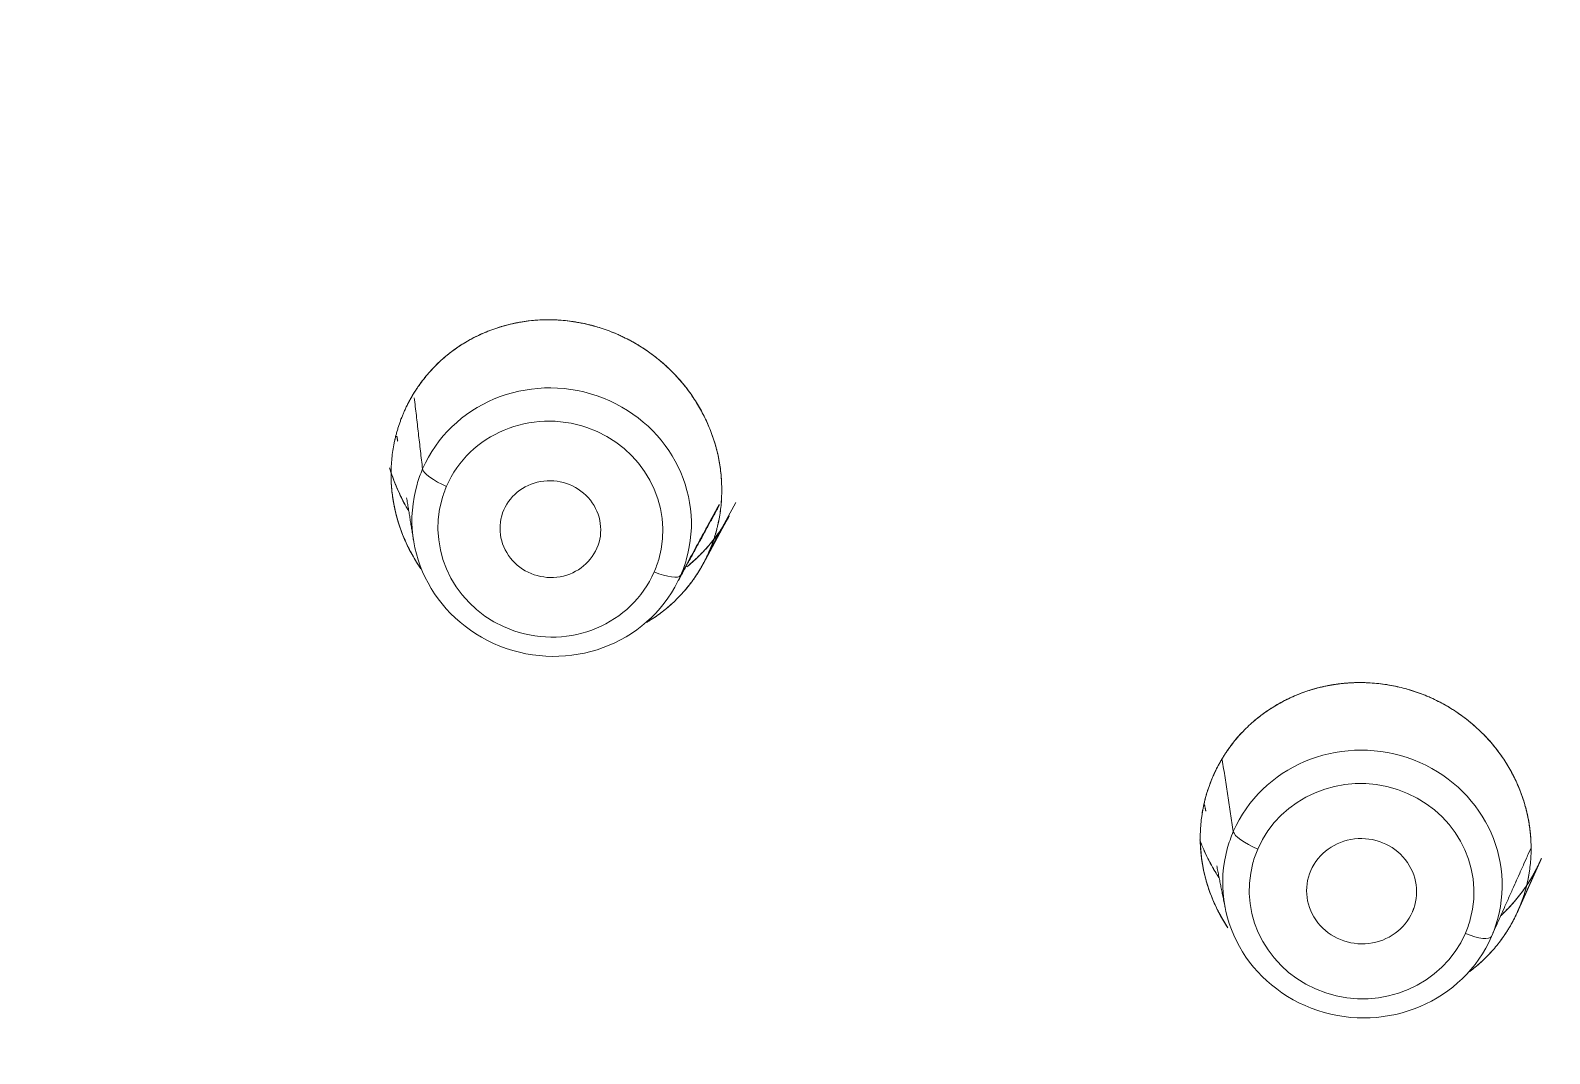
# Model space of a CAD drawing. Extents: x 6453 to 7582, y 0 to 827.
# Drawn here: x 6916.66 to 6933.23, y 502.9 to 514.06 of the extents above; entities that cross this region are included whole.
import ezdxf

# ---------------------------------------------------------------- set-up
doc = ezdxf.new("R2010")
doc.units = 0
doc.header["$LTSCALE"] = 30
doc.header["$MEASUREMENT"] = 0
doc.linetypes.add('HIDDEN2', pattern=[4.7625, 3.175, -1.5875])
doc.layers.add('1', color=7, linetype='CONTINUOUS')
doc.layers.add('2', color=1, linetype='HIDDEN2')

msp = doc.modelspace()

# ---------------------------------------------------------------- linework, layer by layer
at = {"layer": '1', "color": 7, "linetype": 'Continuous', "lineweight": 18}
for p, q in [((6924.353, 508.912), (6924.06, 508.373)), ((6924.06, 508.373), (6924.353, 508.912)), ((6924.06, 508.373), (6924.353, 508.912)), ((6924.353, 508.912), (6924.06, 508.373)), ((6923.996, 508.24), (6924.281, 508.764)), ((6923.996, 508.24), (6924.281, 508.764)), ((6923.992, 508.233), (6923.996, 508.24)), ((6932.877, 504.45), (6933.128, 505.01)), ((6932.879, 504.454), (6933.128, 505.01)), ((6932.886, 504.47), (6933.136, 505.028)), ((6932.886, 504.47), (6933.136, 505.028)), ((6933.136, 505.028), (6932.886, 504.47)), ((6933.136, 505.028), (6932.886, 504.47))]:
    msp.add_line(p, q, dxfattribs=at)
for centre, major_axis, ratio, start_param, end_param in [((6959.952, 496.519), (-59.628, 0), 0.953717, 3.141593, 6.283185), ((6959.952, 496.519), (-59.628, 0), 0.953717, 3.141593, 6.274276), ((6922.345, 508.697), (-1.503, 0.258), 0.958432, 3.034522, 6.053339), ((6922.345, 508.697), (1.503, -0.258), 0.958432, 2.911746, 3.034522), ((6922.331, 508.621), (-0.542, 0.093), 0.958432, 2.911746, 6.053339), ((6922.345, 508.697), (1.503, -0.258), 0.958432, 3.034522, 6.053339), ((6922.331, 508.621), (0.542, -0.093), 0.958432, 2.911746, 6.053339), ((6922.345, 508.697), (-1.503, 0.258), 0.958432, 2.911746, 3.034522), ((6931.185, 504.751), (-1.515, 0.17), 0.957152, 2.991057, 5.9971), ((6931.185, 504.751), (-1.515, 0.17), 0.957152, 5.9971, 6.132649), ((6931.176, 504.673), (-0.596, 0.067), 0.957152, 2.855507, 5.9971), ((6931.185, 504.751), (-1.515, 0.17), 0.957152, 6.132649, 9.138693), ((6931.176, 504.673), (-0.596, 0.067), 0.957152, 5.9971, 9.138693), ((6931.185, 504.751), (-1.515, 0.17), 0.957152, 2.855507, 2.991057)]:
    msp.add_ellipse(centre, major_axis=major_axis, ratio=ratio, start_param=start_param, end_param=end_param, dxfattribs=at)
at = {"layer": '1', "color": 7, "linetype": 'Continuous', "lineweight": 13}
for centre, major_axis, ratio, start_param, end_param in [((6922.331, 508.621), (1.209, -0.208), 0.958432, 6.176114, 9.194932), ((6921.214, 509.171), (0.275, -0.12), 0.277816, 3.301495, 4.780108), ((6922.331, 508.621), (1.209, -0.208), 0.958432, 2.911746, 3.034522), ((6922.331, 508.621), (1.209, -0.208), 0.958432, 3.034522, 6.053339), ((6922.331, 508.621), (1.209, -0.208), 0.958432, 6.053339, 6.176114), ((6923.477, 508.239), (0.275, -0.12), 0.277816, 4.780108, 6.258721), ((6931.176, 504.673), (-1.218, 0.136), 0.957152, 2.991057, 5.9971), ((6930.054, 505.219), (-0.275, 0.12), 0.277816, 0.173281, 1.655969), ((6931.176, 504.673), (-1.218, 0.136), 0.957152, 5.9971, 6.132649), ((6931.176, 504.673), (-1.218, 0.136), 0.957152, 6.132649, 9.138693), ((6931.176, 504.673), (-1.218, 0.136), 0.957152, 2.855507, 2.991057), ((6932.317, 504.299), (-0.275, 0.12), 0.277816, 1.655969, 3.138657)]:
    msp.add_ellipse(centre, major_axis=major_axis, ratio=ratio, start_param=start_param, end_param=end_param, dxfattribs=at)
at = {"layer": '1', "color": 7, "linetype": 'Continuous', "lineweight": 18}
for points, knots in [([(6962.419, 439.668), (6962.999, 439.691), (6964.676, 439.78), (6967.443, 440.04), (6970.703, 440.52), (6973.93, 441.172), (6977.115, 441.992), (6980.248, 442.979), (6983.318, 444.129), (6986.318, 445.439), (6989.237, 446.905), (6992.067, 448.523), (6994.799, 450.287), (6997.425, 452.192), (6999.937, 454.232), (7002.327, 456.402), (7004.588, 458.694), (7006.713, 461.101), (7008.695, 463.617), (7010.529, 466.233), (7012.208, 468.942), (7013.729, 471.735), (7015.085, 474.604), (7016.274, 477.54), (7017.291, 480.534), (7018.133, 483.576), (7018.799, 486.659), (7019.284, 489.772), (7019.59, 492.905), (7019.713, 496.05), (7019.655, 499.196), (7019.414, 502.335), (7018.993, 505.456), (7018.391, 508.55), (7017.612, 511.608), (7016.657, 514.62), (7015.53, 517.578), (7014.233, 520.471), (7012.77, 523.292), (7011.147, 526.031), (7009.368, 528.681), (7007.439, 531.234), (7005.364, 533.681), (7003.152, 536.015), (7000.807, 538.229), (6998.339, 540.316), (6995.753, 542.27), (6993.058, 544.085), (6990.263, 545.755), (6987.375, 547.276), (6984.403, 548.643), (6981.357, 549.85), (6978.245, 550.896), (6975.078, 551.776), (6971.865, 552.489), (6968.616, 553.031), (6965.34, 553.401), (6962.047, 553.598), (6958.749, 553.622), (6955.453, 553.471), (6952.172, 553.148), (6948.914, 552.652), (6945.69, 551.986), (6942.51, 551.151), (6939.382, 550.149), (6936.317, 548.985), (6933.324, 547.661), (6930.413, 546.181), (6927.591, 544.551), (6924.868, 542.774), (6922.252, 540.857), (6919.75, 538.805), (6917.371, 536.624), (6915.122, 534.322), (6913.01, 531.904), (6911.04, 529.379), (6909.22, 526.755), (6907.554, 524.038), (6906.048, 521.238), (6904.706, 518.363), (6903.532, 515.422), (6902.531, 512.423), (6901.704, 509.377), (6901.055, 506.291), (6900.585, 503.176), (6900.295, 500.041), (6900.188, 496.896), (6900.263, 493.75), (6900.519, 490.612), (6900.956, 487.493), (6901.573, 484.402), (6902.368, 481.348), (6903.339, 478.34), (6904.481, 475.388), (6905.793, 472.5), (6907.27, 469.686), (6908.907, 466.954), (6910.699, 464.313), (6912.642, 461.769), (6914.729, 459.332), (6916.953, 457.008), (6919.309, 454.805), (6921.788, 452.73), (6924.384, 450.788), (6927.088, 448.985), (6929.892, 447.328), (6932.788, 445.82), (6935.766, 444.468), (6938.818, 443.274), (6941.935, 442.243), (6945.107, 441.377), (6948.323, 440.68), (6951.575, 440.153), (6954.634, 439.822), (6956.606, 439.702), (6957.484, 439.668)], [0, 0, 0, 0, 0.004702, 0.013606, 0.022511, 0.031416, 0.040321, 0.049226, 0.058131, 0.067035, 0.07594, 0.084844, 0.093748, 0.102652, 0.111556, 0.120459, 0.129362, 0.138265, 0.147168, 0.15607, 0.164972, 0.173874, 0.182775, 0.191676, 0.200577, 0.209478, 0.218378, 0.227279, 0.236179, 0.245079, 0.253978, 0.262878, 0.271778, 0.280678, 0.289578, 0.298478, 0.307379, 0.316279, 0.32518, 0.334081, 0.342982, 0.351884, 0.360785, 0.369687, 0.37859, 0.387493, 0.396396, 0.405299, 0.414202, 0.423106, 0.43201, 0.440914, 0.449818, 0.458723, 0.467628, 0.476532, 0.485437, 0.494342, 0.503247, 0.512152, 0.521057, 0.529962, 0.538867, 0.547772, 0.556677, 0.565582, 0.574486, 0.583391, 0.592295, 0.601199, 0.610103, 0.619007, 0.62791, 0.636813, 0.645716, 0.654619, 0.663521, 0.672423, 0.681325, 0.690226, 0.699127, 0.708028, 0.716929, 0.725829, 0.734729, 0.743629, 0.752529, 0.761429, 0.770329, 0.779229, 0.788129, 0.797029, 0.805929, 0.814829, 0.82373, 0.832631, 0.841532, 0.850433, 0.859334, 0.868236, 0.877138, 0.886041, 0.894944, 0.903847, 0.91275, 0.921653, 0.930557, 0.939461, 0.948365, 0.95727, 0.966174, 0.975079, 0.983983, 0.992888, 1, 1, 1, 1]), ([(6995.778, 451.033), (6996.33, 451.416), (6997.748, 452.443), (6999.935, 454.234), (7002.327, 456.401), (7004.588, 458.694), (7006.713, 461.101), (7008.695, 463.617), (7010.529, 466.233), (7012.208, 468.942), (7013.729, 471.735), (7015.085, 474.604), (7016.274, 477.54), (7017.291, 480.534), (7018.133, 483.576), (7018.799, 486.659), (7019.284, 489.772), (7019.59, 492.905), (7019.713, 496.05), (7019.655, 499.196), (7019.414, 502.335), (7018.993, 505.456), (7018.391, 508.55), (7017.612, 511.608), (7016.657, 514.62), (7015.53, 517.578), (7014.233, 520.471), (7012.77, 523.292), (7011.147, 526.031), (7009.368, 528.681), (7007.439, 531.234), (7005.364, 533.681), (7003.152, 536.015), (7000.807, 538.229), (6998.339, 540.316), (6995.753, 542.27), (6993.058, 544.085), (6990.263, 545.755), (6987.375, 547.276), (6984.403, 548.643), (6981.357, 549.85), (6978.245, 550.896), (6975.078, 551.776), (6971.865, 552.489), (6968.616, 553.031), (6965.34, 553.401), (6962.047, 553.598), (6958.749, 553.622), (6955.453, 553.471), (6952.172, 553.148), (6948.914, 552.652), (6945.69, 551.986), (6942.51, 551.151), (6939.382, 550.149), (6936.317, 548.985), (6933.324, 547.661), (6930.413, 546.181), (6927.591, 544.551), (6924.868, 542.774), (6922.252, 540.857), (6919.75, 538.805), (6917.371, 536.624), (6915.122, 534.322), (6913.01, 531.904), (6911.04, 529.379), (6909.22, 526.755), (6907.554, 524.038), (6906.048, 521.238), (6904.706, 518.363), (6903.532, 515.422), (6902.531, 512.423), (6901.704, 509.377), (6901.055, 506.291), (6900.585, 503.176), (6900.295, 500.041), (6900.188, 496.896), (6900.263, 493.75), (6900.519, 490.612), (6900.956, 487.493), (6901.573, 484.402), (6902.368, 481.348), (6903.339, 478.34), (6904.481, 475.388), (6905.793, 472.5), (6907.27, 469.686), (6908.907, 466.954), (6910.699, 464.313), (6912.642, 461.769), (6914.729, 459.332), (6916.954, 457.009), (6919.307, 454.804), (6921.793, 452.736), (6923.685, 451.284), (6924.774, 450.56), (6924.962, 450.437)], [0, 0, 0, 0, 0.006833, 0.017845, 0.028856, 0.039868, 0.050878, 0.061889, 0.072899, 0.083908, 0.094918, 0.105926, 0.116935, 0.127943, 0.138951, 0.149959, 0.160966, 0.171973, 0.18298, 0.193987, 0.204994, 0.216001, 0.227008, 0.238016, 0.249023, 0.26003, 0.271038, 0.282046, 0.293055, 0.304063, 0.315072, 0.326082, 0.337091, 0.348102, 0.359112, 0.370123, 0.381134, 0.392146, 0.403157, 0.414169, 0.425182, 0.436194, 0.447207, 0.45822, 0.469233, 0.480246, 0.491259, 0.502272, 0.513286, 0.524299, 0.535313, 0.546326, 0.557339, 0.568352, 0.579365, 0.590378, 0.601391, 0.612403, 0.623416, 0.634428, 0.645439, 0.656451, 0.667462, 0.678472, 0.689483, 0.700493, 0.711502, 0.722512, 0.73352, 0.744529, 0.755537, 0.766545, 0.777553, 0.78856, 0.799567, 0.810574, 0.821581, 0.832588, 0.843595, 0.854602, 0.865609, 0.876617, 0.887624, 0.898632, 0.90964, 0.920649, 0.931657, 0.942666, 0.953676, 0.964686, 0.975696, 0.986706, 0.997717, 1, 1, 1, 1]), ([(6920.733, 509.894), (6920.736, 509.9), (6920.742, 509.913), (6920.75, 509.932), (6920.759, 509.951), (6920.769, 509.97), (6920.778, 509.989), (6920.788, 510.008), (6920.798, 510.026), (6920.808, 510.045), (6920.819, 510.063), (6920.829, 510.082), (6920.84, 510.1), (6920.852, 510.118), (6920.863, 510.135), (6920.875, 510.153), (6920.887, 510.171), (6920.911, 510.206), (6920.95, 510.258), (6921.005, 510.324), (6921.063, 510.388), (6921.146, 510.469), (6921.259, 510.564), (6921.407, 510.662), (6921.566, 510.745), (6921.791, 510.834), (6922.085, 510.903), (6922.389, 510.909), (6922.629, 510.878), (6922.807, 510.838), (6922.981, 510.781), (6923.149, 510.707), (6923.308, 510.619), (6923.457, 510.516), (6923.594, 510.402), (6923.718, 510.278), (6923.829, 510.145), (6923.926, 510.003), (6924.009, 509.853), (6924.079, 509.695), (6924.135, 509.531), (6924.174, 509.364), (6924.196, 509.196), (6924.201, 509.055), (6924.197, 508.942), (6924.19, 508.858), (6924.179, 508.774), (6924.166, 508.707), (6924.154, 508.655), (6924.145, 508.619), (6924.136, 508.583), (6924.125, 508.547), (6924.114, 508.511), (6924.102, 508.476), (6924.089, 508.441), (6924.075, 508.407), (6924.065, 508.384), (6924.06, 508.373)], [0, 0, 0, 0, 0.003842, 0.007683, 0.011523, 0.015363, 0.019203, 0.023044, 0.026886, 0.030731, 0.034577, 0.038427, 0.04228, 0.046136, 0.049998, 0.053864, 0.057735, 0.061612, 0.077336, 0.093021, 0.108702, 0.124414, 0.15672, 0.188865, 0.221169, 0.253947, 0.318931, 0.382775, 0.414653, 0.44671, 0.479076, 0.510956, 0.542581, 0.574412, 0.605415, 0.636029, 0.666092, 0.696092, 0.726333, 0.756672, 0.787424, 0.817762, 0.847988, 0.87841, 0.893598, 0.908759, 0.923933, 0.939159, 0.945952, 0.952729, 0.959493, 0.966247, 0.972995, 0.979741, 0.986488, 0.99324, 1, 1, 1, 1]), ([(6920.733, 509.894), (6920.736, 509.9), (6920.742, 509.913), (6920.75, 509.932), (6920.759, 509.951), (6920.769, 509.97), (6920.778, 509.989), (6920.788, 510.008), (6920.798, 510.026), (6920.808, 510.045), (6920.819, 510.063), (6920.829, 510.082), (6920.84, 510.1), (6920.852, 510.118), (6920.863, 510.135), (6920.875, 510.153), (6920.887, 510.171), (6920.911, 510.206), (6920.95, 510.258), (6921.005, 510.324), (6921.063, 510.388), (6921.146, 510.469), (6921.259, 510.564), (6921.407, 510.662), (6921.566, 510.745), (6921.791, 510.834), (6922.085, 510.903), (6922.389, 510.909), (6922.629, 510.878), (6922.807, 510.838), (6922.981, 510.781), (6923.149, 510.707), (6923.308, 510.619), (6923.457, 510.516), (6923.594, 510.402), (6923.718, 510.278), (6923.829, 510.145), (6923.926, 510.003), (6924.009, 509.853), (6924.079, 509.695), (6924.135, 509.531), (6924.174, 509.364), (6924.196, 509.196), (6924.201, 509.055), (6924.197, 508.942), (6924.19, 508.858), (6924.179, 508.774), (6924.166, 508.707), (6924.154, 508.655), (6924.145, 508.619), (6924.136, 508.583), (6924.125, 508.547), (6924.114, 508.511), (6924.102, 508.476), (6924.089, 508.441), (6924.075, 508.407), (6924.065, 508.384), (6924.06, 508.373)], [0, 0, 0, 0, 0.003842, 0.007683, 0.011523, 0.015363, 0.019203, 0.023044, 0.026886, 0.030731, 0.034577, 0.038427, 0.04228, 0.046136, 0.049998, 0.053864, 0.057735, 0.061612, 0.077336, 0.093021, 0.108702, 0.124414, 0.15672, 0.188865, 0.221169, 0.253947, 0.318931, 0.382775, 0.414653, 0.44671, 0.479076, 0.510956, 0.542581, 0.574412, 0.605415, 0.636029, 0.666092, 0.696092, 0.726333, 0.756672, 0.787424, 0.817762, 0.847988, 0.87841, 0.893598, 0.908759, 0.923933, 0.939159, 0.945952, 0.952729, 0.959493, 0.966247, 0.972995, 0.979741, 0.986488, 0.99324, 1, 1, 1, 1]), ([(6924.06, 508.373), (6924.063, 508.379), (6924.069, 508.391), (6924.076, 508.41), (6924.084, 508.429), (6924.091, 508.449), (6924.099, 508.468), (6924.105, 508.488), (6924.112, 508.507), (6924.119, 508.527), (6924.125, 508.547), (6924.131, 508.567), (6924.137, 508.587), (6924.142, 508.607), (6924.147, 508.627), (6924.152, 508.647), (6924.157, 508.668), (6924.166, 508.709), (6924.178, 508.772), (6924.19, 508.856), (6924.197, 508.941), (6924.201, 509.052), (6924.196, 509.191), (6924.175, 509.358), (6924.136, 509.527), (6924.082, 509.688), (6924.016, 509.839), (6923.936, 509.986), (6923.837, 510.134), (6923.726, 510.267), (6923.6, 510.396), (6923.455, 510.519), (6923.323, 510.608), (6923.218, 510.668), (6923.16, 510.699), (6923.103, 510.726), (6923.044, 510.753), (6922.972, 510.782), (6922.888, 510.812), (6922.797, 510.839), (6922.694, 510.864), (6922.575, 510.885), (6922.45, 510.899), (6922.321, 510.905), (6922.194, 510.901), (6922.052, 510.887), (6921.898, 510.859), (6921.728, 510.81), (6921.56, 510.743), (6921.398, 510.657), (6921.253, 510.558), (6921.144, 510.467), (6921.063, 510.387), (6921.004, 510.324), (6920.949, 510.257), (6920.907, 510.201), (6920.877, 510.156), (6920.856, 510.125), (6920.836, 510.093), (6920.817, 510.06), (6920.798, 510.028), (6920.781, 509.994), (6920.764, 509.961), (6920.748, 509.928), (6920.738, 509.905), (6920.733, 509.894)], [0, 0, 0, 0, 0.003718, 0.007442, 0.011172, 0.014908, 0.01865, 0.022399, 0.026153, 0.029913, 0.033679, 0.037451, 0.04123, 0.045014, 0.048805, 0.052602, 0.056405, 0.060214, 0.075563, 0.090904, 0.106238, 0.121566, 0.150726, 0.180687, 0.211792, 0.243274, 0.270329, 0.299194, 0.331218, 0.363883, 0.390058, 0.425486, 0.463238, 0.473403, 0.488936, 0.49776, 0.506333, 0.522865, 0.538511, 0.553196, 0.572832, 0.594143, 0.617131, 0.639709, 0.662315, 0.684949, 0.716054, 0.746104, 0.780279, 0.813661, 0.845312, 0.875612, 0.891366, 0.907109, 0.922839, 0.938558, 0.945479, 0.952376, 0.95925, 0.9661, 0.972927, 0.97973, 0.98651, 0.993267, 1, 1, 1, 1]), ([(6924.06, 508.373), (6924.063, 508.379), (6924.069, 508.391), (6924.076, 508.41), (6924.084, 508.429), (6924.091, 508.449), (6924.099, 508.468), (6924.105, 508.488), (6924.112, 508.507), (6924.119, 508.527), (6924.125, 508.547), (6924.131, 508.567), (6924.137, 508.587), (6924.142, 508.607), (6924.147, 508.627), (6924.152, 508.647), (6924.157, 508.668), (6924.166, 508.709), (6924.178, 508.772), (6924.19, 508.856), (6924.197, 508.941), (6924.201, 509.052), (6924.196, 509.191), (6924.175, 509.358), (6924.136, 509.527), (6924.082, 509.688), (6924.016, 509.839), (6923.936, 509.986), (6923.837, 510.134), (6923.726, 510.267), (6923.6, 510.396), (6923.455, 510.519), (6923.323, 510.608), (6923.218, 510.668), (6923.16, 510.699), (6923.103, 510.726), (6923.044, 510.753), (6922.972, 510.782), (6922.888, 510.812), (6922.778, 510.844), (6922.633, 510.878), (6922.504, 510.894), (6922.37, 510.904), (6922.238, 510.905), (6922.06, 510.889), (6921.892, 510.857), (6921.726, 510.809), (6921.56, 510.743), (6921.398, 510.657), (6921.253, 510.558), (6921.144, 510.467), (6921.063, 510.387), (6921.004, 510.324), (6920.949, 510.257), (6920.907, 510.201), (6920.877, 510.156), (6920.856, 510.125), (6920.836, 510.093), (6920.817, 510.06), (6920.798, 510.028), (6920.781, 509.994), (6920.764, 509.961), (6920.748, 509.928), (6920.738, 509.905), (6920.733, 509.894)], [0, 0, 0, 0, 0.003718, 0.007442, 0.011173, 0.014909, 0.018651, 0.022399, 0.026153, 0.029914, 0.03368, 0.037452, 0.041231, 0.045015, 0.048806, 0.052603, 0.056406, 0.060215, 0.075565, 0.090907, 0.106241, 0.121569, 0.15073, 0.180691, 0.211798, 0.243281, 0.270336, 0.299202, 0.331226, 0.363893, 0.390068, 0.425497, 0.46325, 0.473415, 0.488949, 0.497773, 0.506347, 0.522879, 0.538525, 0.55321, 0.583287, 0.617133, 0.621862, 0.654488, 0.687118, 0.717108, 0.746098, 0.780273, 0.813656, 0.845308, 0.875609, 0.891363, 0.907106, 0.922837, 0.938557, 0.945477, 0.952375, 0.959249, 0.966099, 0.972926, 0.97973, 0.98651, 0.993267, 1, 1, 1, 1]), ([(6920.92, 508.186), (6920.908, 508.204), (6920.863, 508.272), (6920.792, 508.396), (6920.718, 508.559), (6920.66, 508.728), (6920.62, 508.899), (6920.597, 509.072), (6920.592, 509.216), (6920.597, 509.329), (6920.604, 509.414), (6920.616, 509.497), (6920.629, 509.566), (6920.641, 509.62), (6920.652, 509.66), (6920.663, 509.7), (6920.675, 509.74), (6920.688, 509.779), (6920.702, 509.817), (6920.717, 509.856), (6920.728, 509.881), (6920.733, 509.894)], [0, 0, 0, 0, 0.035549, 0.134605, 0.23394, 0.331915, 0.429721, 0.526259, 0.622888, 0.670466, 0.717946, 0.765429, 0.813015, 0.836452, 0.859847, 0.883212, 0.906558, 0.929899, 0.953245, 0.976608, 1, 1, 1, 1]), ([(6920.92, 508.186), (6920.908, 508.204), (6920.863, 508.272), (6920.792, 508.396), (6920.718, 508.559), (6920.66, 508.728), (6920.62, 508.899), (6920.597, 509.072), (6920.592, 509.216), (6920.597, 509.329), (6920.604, 509.414), (6920.616, 509.497), (6920.629, 509.566), (6920.641, 509.62), (6920.652, 509.66), (6920.663, 509.7), (6920.675, 509.74), (6920.688, 509.779), (6920.702, 509.817), (6920.717, 509.856), (6920.728, 509.881), (6920.733, 509.894)], [0, 0, 0, 0, 0.035549, 0.134605, 0.23394, 0.331915, 0.429721, 0.526259, 0.622888, 0.670466, 0.717946, 0.765429, 0.813015, 0.836452, 0.859847, 0.883212, 0.906558, 0.929899, 0.953245, 0.976608, 1, 1, 1, 1]), ([(6920.733, 509.894), (6920.73, 509.887), (6920.725, 509.875), (6920.717, 509.856), (6920.71, 509.837), (6920.702, 509.818), (6920.695, 509.799), (6920.688, 509.78), (6920.682, 509.76), (6920.675, 509.741), (6920.669, 509.721), (6920.663, 509.701), (6920.657, 509.681), (6920.652, 509.661), (6920.647, 509.641), (6920.642, 509.621), (6920.637, 509.601), (6920.628, 509.56), (6920.616, 509.497), (6920.604, 509.414), (6920.597, 509.33), (6920.592, 509.218), (6920.597, 509.078), (6920.619, 508.907), (6920.659, 508.733), (6920.714, 508.569), (6920.783, 508.413), (6920.852, 508.289), (6920.902, 508.213), (6920.92, 508.186)], [0, 0, 0, 0, 0.011538, 0.023094, 0.034668, 0.046261, 0.057873, 0.069502, 0.081151, 0.092818, 0.104503, 0.116207, 0.127929, 0.13967, 0.151429, 0.163207, 0.175004, 0.186819, 0.234412, 0.281989, 0.329551, 0.377099, 0.469569, 0.56511, 0.664762, 0.766034, 0.851816, 0.946055, 1, 1, 1, 1]), ([(6920.733, 509.894), (6920.73, 509.887), (6920.725, 509.875), (6920.717, 509.856), (6920.71, 509.837), (6920.702, 509.818), (6920.695, 509.799), (6920.688, 509.78), (6920.682, 509.76), (6920.675, 509.741), (6920.669, 509.721), (6920.663, 509.701), (6920.657, 509.681), (6920.652, 509.661), (6920.647, 509.641), (6920.642, 509.621), (6920.637, 509.601), (6920.628, 509.56), (6920.616, 509.497), (6920.604, 509.414), (6920.597, 509.33), (6920.594, 509.263), (6920.593, 509.172), (6920.599, 509.055), (6920.622, 508.891), (6920.661, 508.725), (6920.715, 508.566), (6920.783, 508.413), (6920.852, 508.289), (6920.902, 508.213), (6920.92, 508.186)], [0, 0, 0, 0, 0.011538, 0.023094, 0.034668, 0.046261, 0.057872, 0.069502, 0.08115, 0.092817, 0.104502, 0.116206, 0.127928, 0.139669, 0.151428, 0.163206, 0.175003, 0.186818, 0.234411, 0.281988, 0.329549, 0.377097, 0.393551, 0.48241, 0.573985, 0.669295, 0.766049, 0.85183, 0.946068, 1, 1, 1, 1]), ([(6920.744, 508.891), (6920.737, 508.904), (6920.7, 508.973), (6920.64, 509.105), (6920.596, 509.227), (6920.578, 509.29)], [0, 0, 0, 0, 0.10012, 0.54326, 1, 1, 1, 1]), ([(6920.588, 509.259), (6920.608, 509.195), (6920.662, 509.051), (6920.731, 508.912), (6920.775, 508.836)], [0, 0, 0, 0, 0.43465, 1, 1, 1, 1]), ([(6920.785, 508.82), (6920.767, 508.849), (6920.721, 508.931), (6920.669, 509.04), (6920.636, 509.12), (6920.627, 509.145)], [0, 0, 0, 0, 0.282144, 0.776753, 1, 1, 1, 1]), ([(6920.629, 509.141), (6920.634, 509.129), (6920.664, 509.054), (6920.702, 508.971), (6920.739, 508.902), (6920.744, 508.892)], [0, 0, 0, 0, 0.145946, 0.880338, 1, 1, 1, 1]), ([(6924.282, 508.766), (6924.281, 508.763), (6924.276, 508.754), (6924.267, 508.739), (6924.256, 508.72), (6924.245, 508.701), (6924.234, 508.683), (6924.223, 508.664), (6924.211, 508.646), (6924.199, 508.628), (6924.187, 508.609), (6924.161, 508.572), (6924.12, 508.516), (6924.06, 508.443), (6923.997, 508.374), (6923.918, 508.294), (6923.856, 508.24), (6923.817, 508.209)], [0, 0, 0, 0, 0.013605, 0.043178, 0.072795, 0.102457, 0.132164, 0.161915, 0.191711, 0.221552, 0.251438, 0.281369, 0.409513, 0.53758, 0.665578, 0.793517, 1, 1, 1, 1]), ([(6924.282, 508.766), (6924.279, 508.76), (6924.273, 508.748), (6924.262, 508.73), (6924.251, 508.71), (6924.239, 508.691), (6924.227, 508.671), (6924.215, 508.652), (6924.202, 508.633), (6924.178, 508.596), (6924.14, 508.543), (6924.087, 508.475), (6924.031, 508.41), (6923.953, 508.327), (6923.891, 508.27), (6923.848, 508.234)], [0, 0, 0, 0, 0.026627, 0.059581, 0.092579, 0.125619, 0.158702, 0.191829, 0.224999, 0.258213, 0.383526, 0.508677, 0.633673, 0.758522, 1, 1, 1, 1]), ([(6923.84, 508.227), (6923.871, 508.253), (6923.924, 508.301), (6923.997, 508.373), (6924.059, 508.442), (6924.118, 508.513), (6924.163, 508.574), (6924.196, 508.622), (6924.218, 508.656), (6924.232, 508.678), (6924.238, 508.689)], [0, 0, 0, 0, 0.198253, 0.349543, 0.500569, 0.651731, 0.803429, 0.871138, 0.938675, 1, 1, 1, 1]), ([(6923.848, 508.234), (6923.891, 508.27), (6923.953, 508.327), (6924.031, 508.409), (6924.087, 508.475), (6924.14, 508.543), (6924.182, 508.601), (6924.213, 508.649), (6924.231, 508.677), (6924.24, 508.693), (6924.243, 508.696)], [0, 0, 0, 0, 0.273732, 0.415029, 0.556124, 0.697344, 0.839019, 0.908837, 0.978554, 1, 1, 1, 1]), ([(6924.06, 508.373), (6924.058, 508.366), (6924.052, 508.353), (6924.043, 508.334), (6924.034, 508.315), (6924.025, 508.297), (6924.016, 508.278), (6924.006, 508.259), (6923.996, 508.241), (6923.986, 508.222), (6923.976, 508.204), (6923.965, 508.186), (6923.954, 508.168), (6923.943, 508.15), (6923.932, 508.133), (6923.92, 508.115), (6923.909, 508.098), (6923.885, 508.063), (6923.847, 508.012), (6923.793, 507.947), (6923.737, 507.885), (6923.656, 507.805), (6923.548, 507.713), (6923.445, 507.642), (6923.387, 507.607), (6923.377, 507.601)], [0, 0, 0, 0, 0.020043, 0.04007, 0.060085, 0.080091, 0.100092, 0.12009, 0.14009, 0.160095, 0.180108, 0.200132, 0.220171, 0.240228, 0.260307, 0.280411, 0.300543, 0.320707, 0.401437, 0.481937, 0.562424, 0.643115, 0.805447, 0.967799, 1, 1, 1, 1]), ([(6924.06, 508.373), (6924.058, 508.366), (6924.052, 508.353), (6924.043, 508.334), (6924.034, 508.315), (6924.025, 508.297), (6924.016, 508.278), (6924.006, 508.259), (6923.996, 508.241), (6923.986, 508.222), (6923.976, 508.204), (6923.965, 508.186), (6923.954, 508.168), (6923.943, 508.15), (6923.932, 508.133), (6923.92, 508.115), (6923.909, 508.098), (6923.885, 508.063), (6923.847, 508.012), (6923.793, 507.947), (6923.737, 507.885), (6923.656, 507.805), (6923.548, 507.713), (6923.445, 507.642), (6923.387, 507.607), (6923.377, 507.601)], [0, 0, 0, 0, 0.020043, 0.04007, 0.060085, 0.080091, 0.100092, 0.12009, 0.14009, 0.160095, 0.180108, 0.200132, 0.220171, 0.240228, 0.260307, 0.280411, 0.300543, 0.320707, 0.401437, 0.481937, 0.562424, 0.643115, 0.805447, 0.967799, 1, 1, 1, 1]), ([(6923.377, 507.601), (6923.389, 507.608), (6923.449, 507.645), (6923.552, 507.716), (6923.658, 507.807), (6923.737, 507.885), (6923.794, 507.948), (6923.848, 508.013), (6923.89, 508.07), (6923.922, 508.117), (6923.945, 508.152), (6923.966, 508.188), (6923.987, 508.224), (6924.007, 508.261), (6924.026, 508.298), (6924.044, 508.335), (6924.055, 508.36), (6924.06, 508.373)], [0, 0, 0, 0, 0.040364, 0.200928, 0.357176, 0.438193, 0.519267, 0.600404, 0.681609, 0.721854, 0.761969, 0.801957, 0.841817, 0.881551, 0.921159, 0.960642, 1, 1, 1, 1]), ([(6923.377, 507.601), (6923.389, 507.608), (6923.449, 507.645), (6923.552, 507.716), (6923.658, 507.807), (6923.737, 507.885), (6923.794, 507.948), (6923.848, 508.013), (6923.89, 508.07), (6923.922, 508.117), (6923.945, 508.152), (6923.966, 508.188), (6923.987, 508.224), (6924.007, 508.261), (6924.026, 508.298), (6924.044, 508.335), (6924.055, 508.36), (6924.06, 508.373)], [0, 0, 0, 0, 0.04037, 0.200932, 0.35718, 0.438196, 0.51927, 0.600406, 0.681611, 0.721855, 0.761971, 0.801958, 0.841818, 0.881552, 0.921159, 0.960642, 1, 1, 1, 1]), ([(6929.555, 505.923), (6929.558, 505.929), (6929.563, 505.942), (6929.572, 505.961), (6929.581, 505.98), (6929.59, 505.998), (6929.599, 506.017), (6929.609, 506.035), (6929.618, 506.053), (6929.629, 506.072), (6929.639, 506.09), (6929.649, 506.108), (6929.66, 506.125), (6929.671, 506.143), (6929.682, 506.161), (6929.693, 506.178), (6929.705, 506.195), (6929.717, 506.212), (6929.742, 506.248), (6929.781, 506.3), (6929.838, 506.368), (6929.899, 506.432), (6929.984, 506.514), (6930.098, 506.607), (6930.246, 506.705), (6930.403, 506.787), (6930.568, 506.853), (6930.738, 506.902), (6930.913, 506.934), (6931.091, 506.949), (6931.271, 506.947), (6931.451, 506.928), (6931.63, 506.89), (6931.805, 506.836), (6931.972, 506.766), (6932.132, 506.68), (6932.281, 506.581), (6932.418, 506.469), (6932.543, 506.347), (6932.654, 506.216), (6932.751, 506.077), (6932.835, 505.93), (6932.904, 505.777), (6932.958, 505.619), (6932.997, 505.456), (6933.02, 505.29), (6933.026, 505.151), (6933.022, 505.039), (6933.015, 504.956), (6933.004, 504.873), (6932.992, 504.805), (6932.98, 504.754), (6932.971, 504.717), (6932.962, 504.681), (6932.951, 504.645), (6932.94, 504.61), (6932.927, 504.574), (6932.915, 504.539), (6932.901, 504.504), (6932.891, 504.481), (6932.886, 504.47)], [0, 0, 0, 0, 0.003802, 0.0076, 0.011396, 0.01519, 0.018982, 0.022773, 0.026564, 0.030354, 0.034144, 0.037935, 0.041727, 0.045521, 0.049317, 0.053115, 0.056916, 0.060721, 0.064529, 0.080639, 0.096721, 0.112811, 0.128946, 0.161041, 0.193129, 0.224889, 0.256654, 0.288246, 0.31984, 0.351611, 0.383225, 0.415199, 0.447226, 0.479496, 0.511374, 0.542995, 0.574614, 0.605655, 0.636433, 0.666706, 0.696891, 0.726895, 0.756741, 0.786754, 0.81672, 0.847034, 0.877323, 0.892617, 0.907872, 0.923127, 0.938426, 0.94529, 0.95214, 0.958979, 0.965811, 0.97264, 0.97947, 0.986304, 0.993146, 1, 1, 1, 1]), ([(6929.555, 505.923), (6929.558, 505.929), (6929.563, 505.942), (6929.572, 505.961), (6929.581, 505.98), (6929.59, 505.998), (6929.599, 506.017), (6929.609, 506.035), (6929.618, 506.053), (6929.629, 506.072), (6929.639, 506.09), (6929.649, 506.108), (6929.66, 506.125), (6929.671, 506.143), (6929.682, 506.161), (6929.693, 506.178), (6929.705, 506.195), (6929.717, 506.212), (6929.742, 506.248), (6929.781, 506.3), (6929.838, 506.368), (6929.899, 506.432), (6929.984, 506.514), (6930.098, 506.607), (6930.246, 506.705), (6930.403, 506.787), (6930.568, 506.853), (6930.738, 506.902), (6930.913, 506.934), (6931.091, 506.949), (6931.271, 506.947), (6931.451, 506.928), (6931.63, 506.89), (6931.805, 506.836), (6931.972, 506.766), (6932.132, 506.68), (6932.281, 506.581), (6932.418, 506.469), (6932.543, 506.347), (6932.654, 506.216), (6932.751, 506.077), (6932.835, 505.93), (6932.904, 505.777), (6932.958, 505.619), (6932.997, 505.456), (6933.02, 505.29), (6933.026, 505.151), (6933.022, 505.039), (6933.015, 504.956), (6933.004, 504.873), (6932.992, 504.805), (6932.98, 504.754), (6932.971, 504.717), (6932.962, 504.681), (6932.951, 504.645), (6932.94, 504.61), (6932.927, 504.574), (6932.915, 504.539), (6932.901, 504.504), (6932.891, 504.481), (6932.886, 504.47)], [0, 0, 0, 0, 0.003802, 0.0076, 0.011396, 0.01519, 0.018982, 0.022773, 0.026564, 0.030354, 0.034144, 0.037935, 0.041727, 0.045521, 0.049317, 0.053115, 0.056916, 0.060721, 0.064529, 0.080639, 0.096721, 0.112811, 0.128946, 0.161041, 0.193129, 0.224889, 0.256654, 0.288246, 0.31984, 0.351611, 0.383225, 0.415199, 0.447226, 0.479496, 0.511374, 0.542995, 0.574614, 0.605655, 0.636433, 0.666706, 0.696891, 0.726895, 0.756741, 0.786754, 0.81672, 0.847034, 0.877323, 0.892617, 0.907872, 0.923127, 0.938426, 0.94529, 0.95214, 0.958979, 0.965811, 0.97264, 0.97947, 0.986304, 0.993146, 1, 1, 1, 1]), ([(6932.886, 504.47), (6932.889, 504.476), (6932.894, 504.489), (6932.902, 504.508), (6932.91, 504.527), (6932.917, 504.546), (6932.924, 504.565), (6932.931, 504.585), (6932.938, 504.605), (6932.944, 504.624), (6932.951, 504.644), (6932.957, 504.664), (6932.962, 504.684), (6932.968, 504.704), (6932.973, 504.725), (6932.978, 504.745), (6932.983, 504.765), (6932.992, 504.807), (6933.004, 504.869), (6933.015, 504.954), (6933.022, 505.038), (6933.026, 505.148), (6933.02, 505.284), (6932.999, 505.448), (6932.96, 505.613), (6932.907, 505.77), (6932.84, 505.918), (6932.761, 506.062), (6932.662, 506.207), (6932.552, 506.337), (6932.425, 506.463), (6932.281, 506.582), (6932.148, 506.669), (6932.043, 506.728), (6931.983, 506.758), (6931.924, 506.785), (6931.862, 506.812), (6931.789, 506.84), (6931.706, 506.867), (6931.598, 506.897), (6931.454, 506.927), (6931.322, 506.942), (6931.187, 506.949), (6931.054, 506.948), (6930.881, 506.929), (6930.718, 506.896), (6930.558, 506.849), (6930.397, 506.784), (6930.238, 506.7), (6930.093, 506.603), (6929.982, 506.512), (6929.898, 506.432), (6929.837, 506.366), (6929.78, 506.298), (6929.736, 506.24), (6929.704, 506.194), (6929.682, 506.161), (6929.662, 506.128), (6929.642, 506.095), (6929.623, 506.061), (6929.604, 506.027), (6929.587, 505.993), (6929.57, 505.958), (6929.56, 505.935), (6929.555, 505.923)], [0, 0, 0, 0, 0.003751, 0.007508, 0.011272, 0.015041, 0.018817, 0.022599, 0.026387, 0.030181, 0.033981, 0.037788, 0.041601, 0.04542, 0.049245, 0.053077, 0.056915, 0.060759, 0.07625, 0.091733, 0.107207, 0.122674, 0.151584, 0.181275, 0.212081, 0.243253, 0.270301, 0.299115, 0.33103, 0.363553, 0.389389, 0.425368, 0.462534, 0.47263, 0.488609, 0.498074, 0.507085, 0.523973, 0.539242, 0.552783, 0.583138, 0.616783, 0.622899, 0.655023, 0.686931, 0.715829, 0.743353, 0.776498, 0.809233, 0.84061, 0.871059, 0.887324, 0.9036, 0.919888, 0.936189, 0.943367, 0.950523, 0.957657, 0.96477, 0.97186, 0.978928, 0.985974, 0.992998, 1, 1, 1, 1]), ([(6932.886, 504.47), (6932.889, 504.476), (6932.894, 504.489), (6932.902, 504.508), (6932.91, 504.527), (6932.917, 504.546), (6932.924, 504.565), (6932.931, 504.585), (6932.938, 504.605), (6932.944, 504.624), (6932.951, 504.644), (6932.957, 504.664), (6932.962, 504.684), (6932.968, 504.704), (6932.973, 504.725), (6932.978, 504.745), (6932.983, 504.765), (6932.992, 504.807), (6933.004, 504.869), (6933.015, 504.954), (6933.022, 505.038), (6933.026, 505.148), (6933.02, 505.284), (6932.999, 505.448), (6932.96, 505.613), (6932.907, 505.77), (6932.84, 505.918), (6932.761, 506.062), (6932.662, 506.207), (6932.552, 506.337), (6932.425, 506.463), (6932.281, 506.582), (6932.148, 506.669), (6932.043, 506.728), (6931.983, 506.758), (6931.924, 506.785), (6931.862, 506.812), (6931.789, 506.84), (6931.706, 506.867), (6931.598, 506.897), (6931.454, 506.927), (6931.291, 506.945), (6931.143, 506.949), (6931.016, 506.944), (6930.876, 506.928), (6930.726, 506.899), (6930.56, 506.85), (6930.397, 506.784), (6930.238, 506.7), (6930.093, 506.603), (6929.982, 506.512), (6929.898, 506.432), (6929.837, 506.366), (6929.78, 506.298), (6929.736, 506.24), (6929.704, 506.194), (6929.682, 506.161), (6929.662, 506.128), (6929.642, 506.095), (6929.623, 506.061), (6929.604, 506.027), (6929.587, 505.993), (6929.57, 505.958), (6929.56, 505.935), (6929.555, 505.923)], [0, 0, 0, 0, 0.003751, 0.007508, 0.011272, 0.015041, 0.018817, 0.022598, 0.026387, 0.030181, 0.033981, 0.037788, 0.041601, 0.04542, 0.049245, 0.053076, 0.056914, 0.060758, 0.076249, 0.091732, 0.107206, 0.122673, 0.151583, 0.181273, 0.212079, 0.24325, 0.270298, 0.299112, 0.331027, 0.36355, 0.389385, 0.425364, 0.46253, 0.472625, 0.488604, 0.498069, 0.50708, 0.523967, 0.539236, 0.552777, 0.583132, 0.616777, 0.639319, 0.661789, 0.684188, 0.71451, 0.743356, 0.7765, 0.809235, 0.840612, 0.87106, 0.887325, 0.903601, 0.919889, 0.936189, 0.943367, 0.950524, 0.957658, 0.96477, 0.97186, 0.978928, 0.985974, 0.992998, 1, 1, 1, 1]), ([(6929.555, 505.923), (6929.552, 505.916), (6929.547, 505.904), (6929.539, 505.884), (6929.531, 505.865), (6929.523, 505.845), (6929.516, 505.825), (6929.509, 505.805), (6929.502, 505.785), (6929.496, 505.765), (6929.489, 505.745), (6929.483, 505.724), (6929.477, 505.704), (6929.472, 505.683), (6929.467, 505.662), (6929.461, 505.641), (6929.457, 505.62), (6929.448, 505.578), (6929.436, 505.514), (6929.425, 505.428), (6929.418, 505.341), (6929.415, 505.228), (6929.422, 505.088), (6929.447, 504.919), (6929.49, 504.747), (6929.549, 504.587), (6929.62, 504.435), (6929.678, 504.336), (6929.714, 504.282), (6929.718, 504.275)], [0, 0, 0, 0, 0.012271, 0.024565, 0.036882, 0.049221, 0.061583, 0.073968, 0.086376, 0.098806, 0.111259, 0.123735, 0.136233, 0.148754, 0.161298, 0.173864, 0.186454, 0.199066, 0.249911, 0.300763, 0.351622, 0.402488, 0.497557, 0.5959, 0.698634, 0.803086, 0.890073, 0.985345, 1, 1, 1, 1]), ([(6929.718, 504.275), (6929.687, 504.322), (6929.627, 504.421), (6929.552, 504.577), (6929.492, 504.741), (6929.449, 504.91), (6929.423, 505.081), (6929.415, 505.225), (6929.418, 505.339), (6929.425, 505.425), (6929.435, 505.51), (6929.448, 505.58), (6929.459, 505.633), (6929.468, 505.67), (6929.478, 505.707), (6929.489, 505.744), (6929.5, 505.78), (6929.513, 505.816), (6929.526, 505.852), (6929.54, 505.888), (6929.55, 505.911), (6929.555, 505.923)], [0, 0, 0, 0, 0.09606, 0.196913, 0.297141, 0.397342, 0.497378, 0.597515, 0.647688, 0.697811, 0.747993, 0.798339, 0.820846, 0.843306, 0.865729, 0.888123, 0.910499, 0.932866, 0.955232, 0.977607, 1, 1, 1, 1]), ([(6929.555, 505.923), (6929.552, 505.916), (6929.547, 505.904), (6929.539, 505.884), (6929.531, 505.865), (6929.523, 505.845), (6929.516, 505.825), (6929.509, 505.805), (6929.502, 505.785), (6929.496, 505.765), (6929.489, 505.745), (6929.483, 505.724), (6929.477, 505.704), (6929.472, 505.683), (6929.467, 505.662), (6929.461, 505.641), (6929.457, 505.62), (6929.448, 505.578), (6929.436, 505.514), (6929.425, 505.428), (6929.418, 505.341), (6929.417, 505.282), (6929.417, 505.142), (6929.44, 504.912), (6929.539, 504.587), (6929.65, 504.378), (6929.714, 504.282), (6929.718, 504.275)], [0, 0, 0, 0, 0.012279, 0.024581, 0.036906, 0.049254, 0.061624, 0.074017, 0.086433, 0.098871, 0.111332, 0.123816, 0.136323, 0.148852, 0.161404, 0.173979, 0.186577, 0.199197, 0.250075, 0.300961, 0.351854, 0.402753, 0.403298, 0.596369, 0.803131, 0.985329, 1, 1, 1, 1]), ([(6929.718, 504.275), (6929.687, 504.322), (6929.627, 504.421), (6929.552, 504.577), (6929.492, 504.741), (6929.449, 504.91), (6929.423, 505.081), (6929.415, 505.225), (6929.418, 505.339), (6929.425, 505.425), (6929.435, 505.51), (6929.448, 505.58), (6929.459, 505.633), (6929.468, 505.67), (6929.478, 505.707), (6929.489, 505.744), (6929.5, 505.78), (6929.513, 505.816), (6929.526, 505.852), (6929.54, 505.888), (6929.55, 505.911), (6929.555, 505.923)], [0, 0, 0, 0, 0.09606, 0.196913, 0.297141, 0.397342, 0.497378, 0.597515, 0.647688, 0.697811, 0.747993, 0.798339, 0.820846, 0.843306, 0.865729, 0.888123, 0.910499, 0.932866, 0.955232, 0.977607, 1, 1, 1, 1]), ([(6929.619, 504.824), (6929.591, 504.866), (6929.535, 504.959), (6929.466, 505.096), (6929.426, 505.193), (6929.411, 505.234)], [0, 0, 0, 0, 0.320708, 0.710221, 1, 1, 1, 1]), ([(6929.619, 504.824), (6929.591, 504.866), (6929.535, 504.959), (6929.466, 505.096), (6929.426, 505.193), (6929.411, 505.234)], [0, 0, 0, 0, 0.3207, 0.710213, 1, 1, 1, 1]), ([(6929.413, 505.23), (6929.427, 505.19), (6929.468, 505.09), (6929.525, 504.977), (6929.567, 504.906), (6929.576, 504.892)], [0, 0, 0, 0, 0.342543, 0.865046, 1, 1, 1, 1]), ([(6929.413, 505.23), (6929.427, 505.19), (6929.468, 505.09), (6929.525, 504.977), (6929.567, 504.906), (6929.576, 504.892)], [0, 0, 0, 0, 0.342543, 0.865046, 1, 1, 1, 1]), ([(6933.136, 505.028), (6933.133, 505.021), (6933.127, 505.008), (6933.118, 504.989), (6933.109, 504.969), (6933.1, 504.95), (6933.09, 504.931), (6933.08, 504.912), (6933.07, 504.893), (6933.06, 504.874), (6933.049, 504.855), (6933.039, 504.836), (6933.028, 504.817), (6933.016, 504.799), (6933.005, 504.78), (6932.993, 504.762), (6932.981, 504.744), (6932.969, 504.725), (6932.943, 504.688), (6932.902, 504.631), (6932.842, 504.559), (6932.779, 504.489), (6932.73, 504.44), (6932.702, 504.413), (6932.696, 504.408)], [0, 0, 0, 0, 0.02798, 0.056003, 0.084068, 0.112177, 0.140328, 0.168521, 0.196758, 0.225038, 0.253361, 0.281726, 0.310135, 0.338587, 0.367083, 0.395621, 0.424203, 0.452829, 0.481497, 0.604242, 0.726911, 0.849508, 0.972039, 1, 1, 1, 1]), ([(6933.136, 505.028), (6933.133, 505.021), (6933.127, 505.008), (6933.118, 504.989), (6933.109, 504.969), (6933.1, 504.95), (6933.09, 504.931), (6933.08, 504.912), (6933.07, 504.893), (6933.06, 504.874), (6933.049, 504.855), (6933.039, 504.836), (6933.028, 504.817), (6933.016, 504.799), (6933.005, 504.78), (6932.993, 504.762), (6932.981, 504.744), (6932.969, 504.725), (6932.943, 504.688), (6932.902, 504.631), (6932.842, 504.559), (6932.779, 504.489), (6932.73, 504.44), (6932.702, 504.413), (6932.696, 504.408)], [0, 0, 0, 0, 0.02798, 0.056003, 0.084068, 0.112177, 0.140328, 0.168521, 0.196758, 0.225038, 0.253361, 0.281726, 0.310135, 0.338587, 0.367083, 0.395621, 0.424203, 0.452829, 0.481497, 0.604242, 0.726911, 0.849508, 0.972039, 1, 1, 1, 1]), ([(6932.699, 504.411), (6932.703, 504.415), (6932.73, 504.44), (6932.778, 504.488), (6932.84, 504.557), (6932.899, 504.628), (6932.944, 504.689), (6932.977, 504.737), (6933, 504.772), (6933.022, 504.807), (6933.043, 504.843), (6933.063, 504.879), (6933.082, 504.916), (6933.101, 504.953), (6933.119, 504.99), (6933.13, 505.015), (6933.136, 505.028)], [0, 0, 0, 0, 0.023182, 0.144887, 0.266276, 0.38769, 0.509469, 0.564163, 0.618737, 0.673223, 0.727651, 0.782051, 0.836455, 0.890894, 0.945399, 1, 1, 1, 1]), ([(6932.699, 504.411), (6932.703, 504.415), (6932.73, 504.44), (6932.778, 504.488), (6932.84, 504.557), (6932.899, 504.628), (6932.944, 504.689), (6932.977, 504.737), (6933, 504.772), (6933.022, 504.807), (6933.043, 504.843), (6933.063, 504.879), (6933.082, 504.916), (6933.101, 504.953), (6933.119, 504.99), (6933.13, 505.015), (6933.136, 505.028)], [0, 0, 0, 0, 0.023182, 0.144887, 0.266276, 0.38769, 0.509469, 0.564163, 0.618737, 0.673223, 0.727651, 0.782051, 0.836455, 0.890894, 0.945399, 1, 1, 1, 1]), ([(6932.356, 503.798), (6932.365, 503.805), (6932.418, 503.846), (6932.49, 503.908), (6932.568, 503.987), (6932.624, 504.049), (6932.677, 504.115), (6932.718, 504.171), (6932.75, 504.217), (6932.772, 504.252), (6932.793, 504.287), (6932.814, 504.323), (6932.833, 504.359), (6932.852, 504.396), (6932.87, 504.433), (6932.881, 504.457), (6932.886, 504.47)], [0, 0, 0, 0, 0.041402, 0.230409, 0.327369, 0.424405, 0.521519, 0.618716, 0.666898, 0.714929, 0.762812, 0.810546, 0.858131, 0.905568, 0.952858, 1, 1, 1, 1]), ([(6932.886, 504.47), (6932.883, 504.463), (6932.878, 504.451), (6932.869, 504.432), (6932.86, 504.414), (6932.851, 504.395), (6932.842, 504.377), (6932.833, 504.358), (6932.823, 504.34), (6932.813, 504.322), (6932.803, 504.304), (6932.793, 504.286), (6932.782, 504.269), (6932.771, 504.251), (6932.76, 504.234), (6932.749, 504.216), (6932.737, 504.199), (6932.714, 504.165), (6932.677, 504.114), (6932.624, 504.049), (6932.568, 503.987), (6932.488, 503.907), (6932.417, 503.845), (6932.364, 503.804), (6932.356, 503.798)], [0, 0, 0, 0, 0.023925, 0.04783, 0.071718, 0.095593, 0.119459, 0.143321, 0.167182, 0.191047, 0.214919, 0.238803, 0.262702, 0.286621, 0.310564, 0.334534, 0.358536, 0.382574, 0.479503, 0.576179, 0.672866, 0.769828, 0.965943, 1, 1, 1, 1]), ([(6932.356, 503.798), (6932.365, 503.805), (6932.418, 503.846), (6932.49, 503.908), (6932.568, 503.987), (6932.624, 504.049), (6932.677, 504.115), (6932.718, 504.171), (6932.75, 504.217), (6932.772, 504.252), (6932.793, 504.287), (6932.814, 504.323), (6932.833, 504.359), (6932.852, 504.396), (6932.87, 504.433), (6932.881, 504.457), (6932.886, 504.47)], [0, 0, 0, 0, 0.041393, 0.230402, 0.327363, 0.4244, 0.521515, 0.618713, 0.666895, 0.714927, 0.76281, 0.810544, 0.85813, 0.905567, 0.952857, 1, 1, 1, 1]), ([(6932.886, 504.47), (6932.883, 504.463), (6932.878, 504.451), (6932.869, 504.432), (6932.86, 504.414), (6932.851, 504.395), (6932.842, 504.377), (6932.833, 504.358), (6932.823, 504.34), (6932.813, 504.322), (6932.803, 504.304), (6932.793, 504.286), (6932.782, 504.269), (6932.771, 504.251), (6932.76, 504.234), (6932.749, 504.216), (6932.737, 504.199), (6932.714, 504.165), (6932.677, 504.114), (6932.624, 504.049), (6932.568, 503.987), (6932.488, 503.907), (6932.417, 503.845), (6932.364, 503.804), (6932.356, 503.798)], [0, 0, 0, 0, 0.023925, 0.04783, 0.071718, 0.095593, 0.119459, 0.143321, 0.167182, 0.191047, 0.214919, 0.238803, 0.262702, 0.286621, 0.310564, 0.334534, 0.358536, 0.382574, 0.479503, 0.576179, 0.672866, 0.769828, 0.965943, 1, 1, 1, 1])]:
    msp.add_open_spline(points, degree=3, knots=knots, dxfattribs=at)
for points, weights, knots in [([(7019.58, 496.519), (7019.58, 553.388), (6959.952, 553.388), (6900.323, 553.388), (6900.323, 496.519)], [1, 0.707106781187, 1, 0.707106781187, 1], [0, 0, 0, 0.5, 0.5, 1, 1, 1]), ([(7019.58, 496.519), (7019.58, 553.388), (6959.952, 553.388), (6900.852, 553.388), (6900.326, 497.026)], [1, 0.707106781187, 1, 0.708948655878, 0.996339416072], [0, 0, 0, 0.501577, 0.501577, 1, 1, 1])]:
    msp.add_rational_spline(points, weights, degree=2, knots=knots, dxfattribs=at)
at = {"layer": '1', "color": 7, "linetype": 'Continuous', "lineweight": 13}
for points in [[(6920.937, 509.277), (6920.847, 510.054)], [(6924.17, 508.888), (6923.752, 508.117)], [(6929.777, 505.323), (6929.657, 506.104)]]:
    msp.add_open_spline(points, degree=1, dxfattribs=at)
at = {"layer": '1', "color": 7, "linetype": 'Continuous', "lineweight": 18}
for points in [[(6920.657, 509.634), (6920.666, 509.58)], [(6920.764, 508.963), (6920.839, 508.496)], [(6923.696, 508.004), (6924.176, 508.885)], [(6929.463, 505.618), (6929.477, 505.547)], [(6932.586, 504.166), (6933.013, 505.121)], [(6933.02, 505.138), (6932.592, 504.179)], [(6929.597, 504.948), (6929.689, 504.49)], [(6931.73, 504.447), (6931.745, 504.485)]]:
    msp.add_open_spline(points, degree=1, dxfattribs=at)
at = {"layer": '2', "color": 7, "linetype": 'Continuous', "lineweight": 18}
msp.add_ellipse((6959.952, 496.914), major_axis=(-59.996, 0), ratio=0.953717, start_param=4.712389, end_param=6.214512, dxfattribs=at)
msp.add_ellipse((6959.952, 496.914), major_axis=(-59.996, 0), ratio=0.953717, start_param=4.712389, end_param=6.214512, dxfattribs=at)
msp.add_open_spline([(6959.952, 554.617), (6958.817, 554.617), (6957.225, 554.574), (6954.873, 554.419), (6952.866, 554.228), (6950.479, 553.909), (6947.981, 553.475), (6945.381, 552.909), (6942.72, 552.206), (6940.027, 551.363), (6937.323, 550.377), (6934.628, 549.247), (6931.958, 547.974), (6929.329, 546.557), (6926.752, 545), (6924.241, 543.305), (6921.806, 541.476), (6919.458, 539.515), (6917.207, 537.429), (6915.062, 535.221), (6913.03, 532.897), (6911.115, 530.458), (6909.326, 527.907), (6907.673, 525.253), (6906.164, 522.51), (6904.808, 519.685), (6903.609, 516.787), (6902.572, 513.825), (6901.702, 510.808), (6900.999, 507.744), (6900.635, 505.566), (6900.47, 504.417), (6900.454, 504.306)], degree=3, knots=[0, 0, 0, 0, 0.03946, 0.05546, 0.082036, 0.109665, 0.13934, 0.170353, 0.202419, 0.23531, 0.268863, 0.302957, 0.337499, 0.372418, 0.407657, 0.44317, 0.47892, 0.514876, 0.551012, 0.587307, 0.623741, 0.660339, 0.697303, 0.734401, 0.77158, 0.808831, 0.846149, 0.883526, 0.920958, 0.958442, 0.995976, 1, 1, 1, 1], dxfattribs=at)
msp.add_open_spline([(6959.952, 554.617), (6958.817, 554.617), (6957.225, 554.574), (6954.873, 554.419), (6952.866, 554.228), (6950.479, 553.909), (6947.981, 553.475), (6945.381, 552.909), (6942.72, 552.206), (6940.027, 551.363), (6937.323, 550.377), (6934.628, 549.247), (6931.958, 547.974), (6929.329, 546.557), (6926.752, 545), (6924.241, 543.305), (6921.806, 541.476), (6919.458, 539.515), (6917.207, 537.429), (6915.062, 535.221), (6913.03, 532.897), (6911.115, 530.458), (6909.326, 527.907), (6907.673, 525.253), (6906.164, 522.51), (6904.808, 519.685), (6903.609, 516.787), (6902.572, 513.825), (6901.702, 510.808), (6900.999, 507.744), (6900.635, 505.566), (6900.47, 504.417), (6900.454, 504.306)], degree=3, knots=[0, 0, 0, 0, 0.03946, 0.05546, 0.082036, 0.109665, 0.13934, 0.170353, 0.202419, 0.23531, 0.268863, 0.302957, 0.337499, 0.372418, 0.407657, 0.44317, 0.47892, 0.514876, 0.551012, 0.587307, 0.623741, 0.660339, 0.697303, 0.734401, 0.77158, 0.808831, 0.846149, 0.883526, 0.920958, 0.958442, 0.995976, 1, 1, 1, 1], dxfattribs=at)
for points, weights, knots in [([(7019.501, 500.826), (7016.991, 534.77), (6984.455, 548.738), (6983.009, 549.359), (6981.53, 549.906), (6927.32, 569.95), (6904.88, 518.796), (6901.202, 510.411), (6900.444, 501.351)], [0.925008169637, 0.825553196241, 1, 0.999647191397, 1, 0.716378052159, 1, 0.939059780537, 0.904307311186], [0, 0, 0, 0.343999, 0.343999, 0.358407, 0.358407, 0.886526, 0.886526, 1, 1, 1]), ([(6981.53, 549.906), (6927.32, 569.95), (6904.88, 518.796), (6901.688, 511.52), (6900.691, 503.69)], [1, 0.716378052159, 1, 0.946687935418, 0.913417875706], [0, 0, 0, 0.841773, 0.841773, 1, 1, 1])]:
    msp.add_rational_spline(points, weights, degree=2, knots=knots, dxfattribs=at)

doc.saveas('drawing.dxf')
